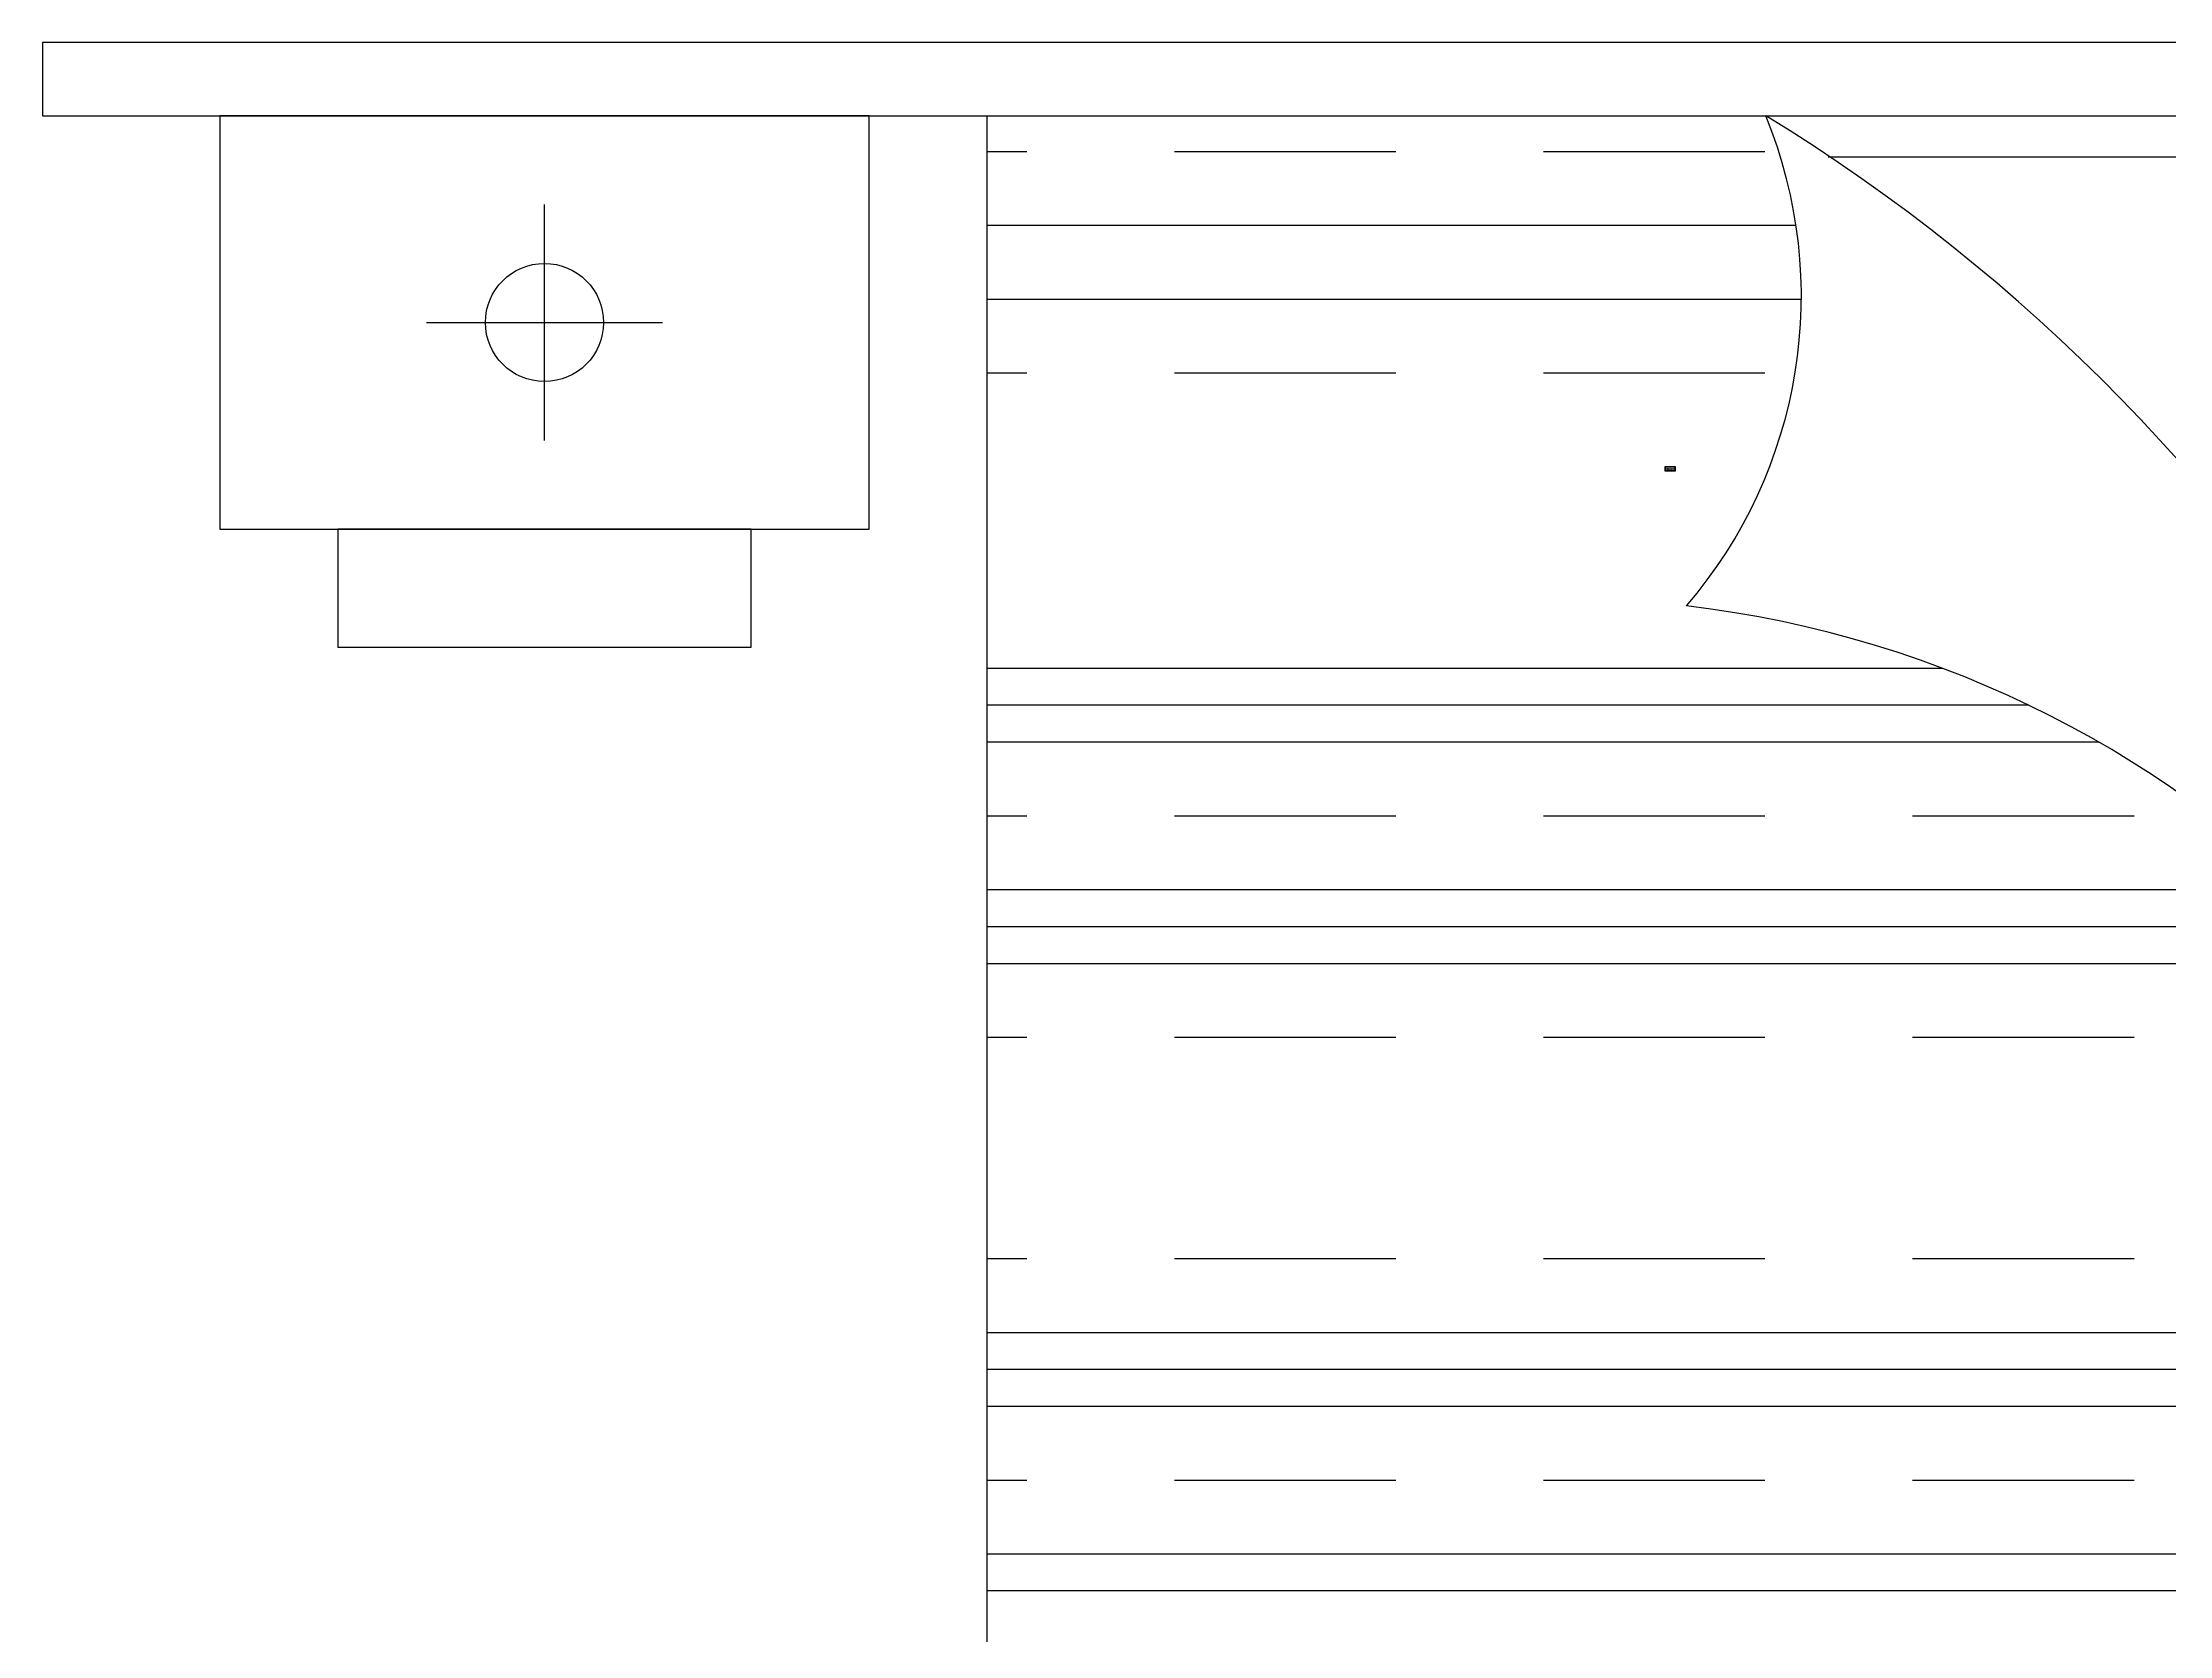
# Model space of a CAD drawing. Header units: millimetres. Extents: x 1787 to 68324, y 1435 to 30835.
# Drawn here: x 54327 to 56128, y 28043 to 29392 of the extents above; entities that cross this region are included whole.
import ezdxf

# ---------------------------------------------------------------- set-up
doc = ezdxf.new("R2010")
doc.units = ezdxf.units.MM
doc.styles.add('163', font='SimSun.ttf', dxfattribs={"width": 0.99})

# ---------------------------------------------------------------- blocks, each defined once
blk = doc.blocks.new('A$C58A03583')
at = {"linetype": 'ByBlock', "lineweight": -2}
for p, q in [((3, 2.0501), (0, 2.0501)), ((0, 2.0501), (0, 1.988)), ((0, 1.988), (3, 1.988)), ((0.7, 1.988), (0.15, 1.988)), ((0.15, 1.988), (0.15, 1.638)), ((0.7, 1.638), (0.7, 1.988)), ((0.8, 0), (0.8, 1.988)), ((0.8335, 1.9575), (0.8, 1.9575)), ((1.146, 1.9575), (0.9585, 1.9575)), ((1.4585, 1.9575), (1.271, 1.9575)), ((2.01, 1.953), (1.512, 1.953)), ((0.425, 1.713), (0.425, 1.913)), ((1.4849, 1.895), (0.8, 1.895)), ((1.4893, 1.8325), (0.8, 1.8325)), ((0.325, 1.813), (0.525, 1.813)), ((0.8335, 1.77), (0.8, 1.77)), ((1.146, 1.77), (0.9585, 1.77)), ((1.4585, 1.77), (1.271, 1.77)), ((0.15, 1.638), (0.7, 1.638)), ((0.6, 1.638), (0.25, 1.638)), ((0.25, 1.638), (0.25, 1.538)), ((0.6, 1.538), (0.6, 1.638)), ((0.25, 1.538), (0.6, 1.538)), ((1.609, 1.52), (0.8, 1.52)), ((1.682, 1.4888), (0.8, 1.4888)), ((1.7413, 1.4575), (0.8, 1.4575)), ((0.8335, 1.395), (0.8, 1.395)), ((1.146, 1.395), (0.9585, 1.395)), ((1.4585, 1.395), (1.271, 1.395)), ((1.771, 1.395), (1.5835, 1.395)), ((1.9105, 1.3325), (0.8, 1.3325)), ((1.9424, 1.3013), (0.8, 1.3013)), ((1.9714, 1.27), (0.8, 1.27)), ((0.8335, 1.2075), (0.8, 1.2075)), ((1.146, 1.2075), (0.9585, 1.2075)), ((1.4585, 1.2075), (1.271, 1.2075)), ((1.771, 1.2075), (1.5835, 1.2075)), ((0.8335, 1.02), (0.8, 1.02)), ((1.146, 1.02), (0.9585, 1.02)), ((1.4585, 1.02), (1.271, 1.02)), ((1.771, 1.02), (1.5835, 1.02)), ((2.1529, 0.9575), (0.8, 0.9575)), ((2.1629, 0.9263), (0.8, 0.9263)), ((2.1717, 0.895), (0.8, 0.895)), ((0.8335, 0.8325), (0.8, 0.8325)), ((1.146, 0.8325), (0.9585, 0.8325)), ((1.4585, 0.8325), (1.271, 0.8325)), ((1.771, 0.8325), (1.5835, 0.8325)), ((2.1954, 0.77), (0.8, 0.77)), ((2.1986, 0.7388), (0.8, 0.7388))]:
    blk.add_line(p, q, dxfattribs=at)
for p, q in [((1.3739, 1.691), (1.3825, 1.691)), ((1.3739, 1.6872), (1.3739, 1.691)), ((1.3825, 1.6872), (1.3739, 1.6872)), ((1.3742, 1.6874), (1.3742, 1.6908)), ((1.3742, 1.6908), (1.3823, 1.6908)), ((1.3742, 1.6892), (1.3823, 1.6892)), ((1.3823, 1.6874), (1.3742, 1.6874)), ((1.3823, 1.6908), (1.3823, 1.6874)), ((1.3825, 1.691), (1.3825, 1.6872))]:
    blk.add_line(p, q)
blk.add_circle((0.425, 1.813), 0.05, dxfattribs=at)
for centre, radius, start, end in [((1.0872, 1.8353), 0.4021, 319.2814, 22.3177), ((0.6493, 0.6645), 1.5517, 2.013, 58.5357), ((1.2845, 0.6621), 0.9172, 3.5567, 83.2725)]:
    blk.add_arc(centre, radius, start, end, dxfattribs=at)
at = {"style": '163', "width": 1}
for s, height, p in [('\\M+5CAD0\\M+5B3A1\\M+5B2BF\\M+5A3BAivpmarket@service.netease.com  \\M+5BCBC\\M+5CAF5\\M+5B2BF\\M+5A3BAivptech@service.netease.com', 0.0001461, (1.3744, 1.6876)), ('\\M+5D4B0\\M+5C1D6\\M+5BEB0\\M+5B9DB\\M+5D4DA\\M+5CFDF     www.cylzx.com', 0.00029, (1.3751, 1.6895)), ('\\M+5B1E0\\M+5BCAD\\M+5B2BF\\M+5A3BAivpinfo@service.netease.com', 0.000209, (1.3758, 1.6881)), ('\\M+5D6D0\\M+5B9FA\\M+5D4B0\\M+5C1D6\\M+5D7A8\\M+5D2B5\\M+5C8CB\\M+5CABF\\M+5B5C4\\M+5CDF8\\M+5C2E7\\M+5BDBB\\M+5C1F7\\M+5C6BD\\M+5CCA8', 0.0002348, (1.3759, 1.6887)), ('\\M+5A1FE', 0.000256, (1.3761, 1.6901)), ('\\M+5CDF8\\M+5D2D7 NetEase', 0.000409, (1.3766, 1.6901)), ('\\M+5A1FE', 0.000256, (1.3803, 1.6901))]:
    blk.add_text(s, height=height, dxfattribs=at).set_placement(p)

msp = doc.modelspace()

# ---------------------------------------------------------------- block references
at = {"xscale": 1000, "yscale": 1000, "zscale": 1000}
msp.add_blockref('A$C58A03583', (54326.7, 27341.8), dxfattribs=at)

doc.saveas('drawing.dxf')
